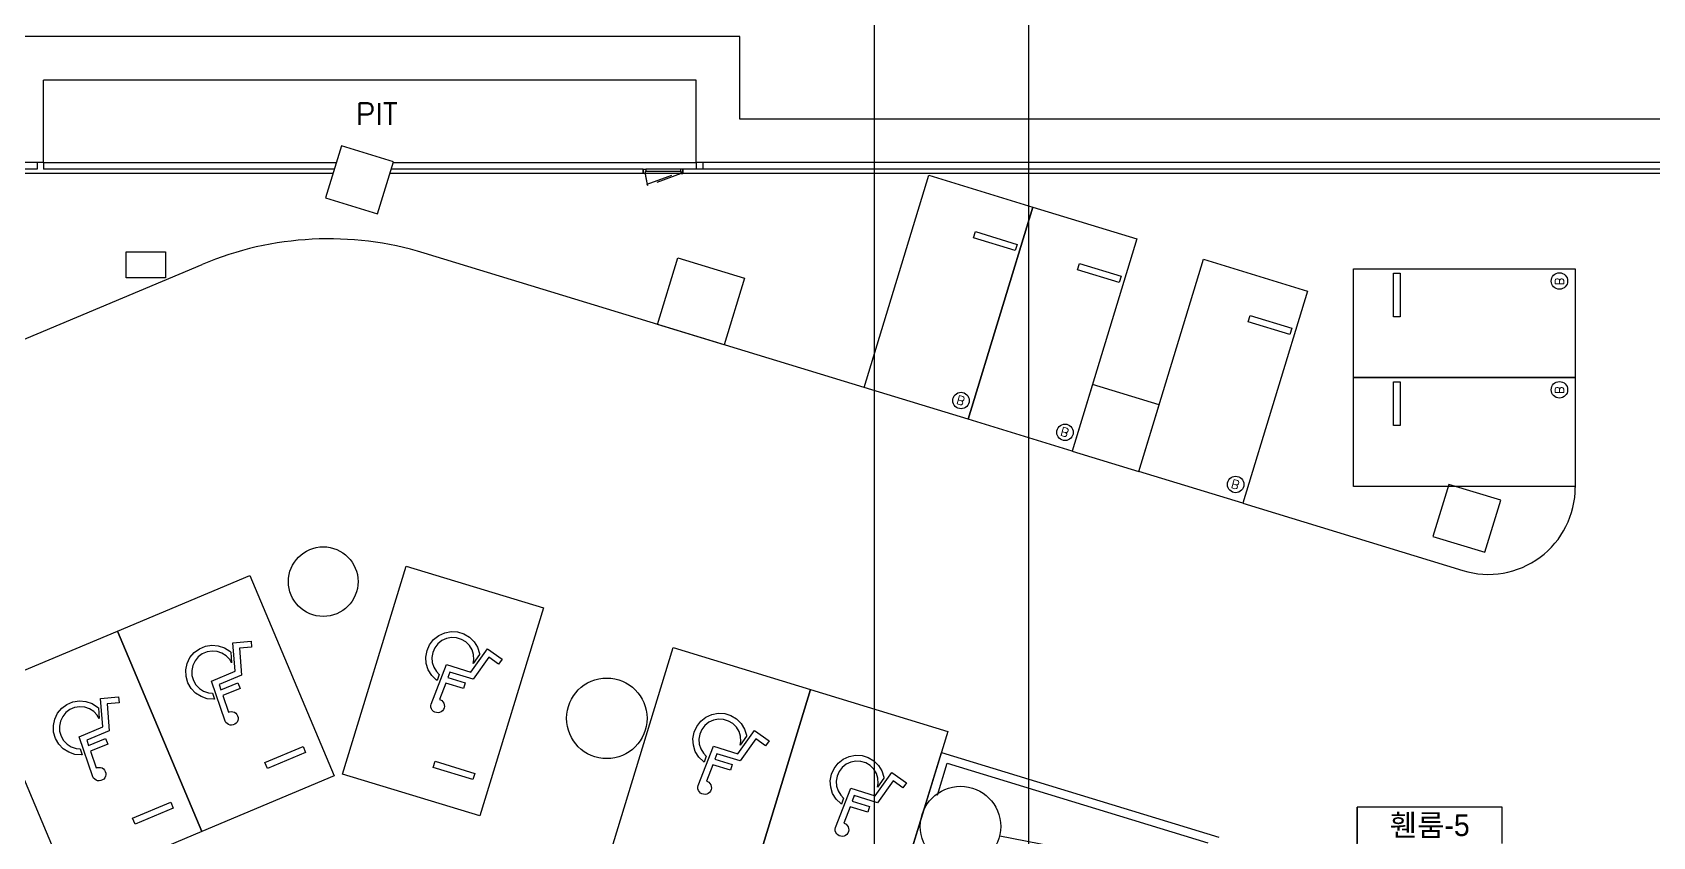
# Model space of a CAD drawing. Header units: millimetres. Extents: x -7614 to 421357, y 87385 to 341757.
# Drawn here: x 329664 to 366896, y 238386 to 256871 of the extents above; entities that cross this region are included whole.
import ezdxf
from ezdxf.enums import TextEntityAlignment as Align

# ---------------------------------------------------------------- set-up
doc = ezdxf.new("R2010")
doc.units = ezdxf.units.MM
doc.header["$LTSCALE"] = 600
doc.header["$MEASUREMENT"] = 0
doc.linetypes.add('HIDDEN', pattern=[2, 1, -1])
for name, color, linetype in [('e-plan', 9, 'CONTINUOUS'), ('e-room-box', 7, 'CONTINUOUS'), ('e-text', 6, 'CONTINUOUS')]:
    doc.layers.add(name, color=color, linetype=linetype)
doc.styles.add('kiahn', font='romans.shx', dxfattribs={"bigfont": 'cadhs.shx'})
doc.styles.add('돋움', font='Dotum.ttf')

msp = doc.modelspace()

# ---------------------------------------------------------------- linework, layer by layer
at = {"layer": 'e-plan'}
for p, q in [((345920, 256777), (328920, 256777)), ((345920, 254877), (345920, 256777)), ((344920, 255777), (329920, 255777)), ((329920, 253877), (329920, 255777)), ((344920, 253877), (344920, 255777)), ((411870, 254877), (345920, 254877)), ((344920, 253877), (344920, 253977)), ((336565, 253627), (179370, 253627)), ((329770, 253727), (179820, 253727)), ((329920, 253877), (250970, 253877)), ((329770, 253877), (329770, 253727)), ((329920, 253877), (329920, 253727)), ((329920, 253877), (336646, 253877)), ((336600, 253727), (329920, 253727)), ((343700, 253627), (337876, 253627)), ((343700, 253727), (337907, 253727)), ((337953, 253877), (344920, 253877)), ((343700, 253627), (343700, 253727)), ((343710, 253627), (343710, 253727)), ((343710, 253727), (343745, 253727)), ((343745, 253627), (343710, 253627)), ((343745, 253727), (343760, 253727)), ((343760, 253677), (343745, 253677)), ((343745, 253677), (343745, 253627)), ((344575, 253627), (343745, 253627)), ((344560, 253727), (343760, 253727)), ((343760, 253727), (343760, 253677)), ((344560, 253677), (343760, 253677)), ((344575, 253727), (344560, 253727)), ((344560, 253727), (344560, 253677)), ((344560, 253677), (344575, 253677)), ((344610, 253727), (344575, 253727)), ((344575, 253677), (344575, 253627)), ((344575, 253627), (344610, 253627)), ((344610, 253627), (344610, 253727)), ((392420, 253727), (344620, 253727)), ((344620, 253627), (344620, 253727)), ((392420, 253627), (344620, 253627)), ((344920, 253877), (344920, 253727)), ((410870, 253877), (344920, 253877)), ((345070, 253877), (345070, 253727)), ((348775, 248709), (350266, 253586)), ((350266, 253586), (352656, 252855)), ((351165, 247978), (352656, 252855)), ((352656, 252855), (351165, 247978)), ((352656, 252855), (355047, 252124)), ((351290, 252148), (351334, 252292)), ((352247, 251856), (351290, 252148)), ((351334, 252292), (352290, 251999)), ((355047, 252124), (353556, 247247)), ((348775, 248709), (338668, 251799)), ((352290, 251999), (352247, 251856)), ((324253, 247620), (333566, 251539)), ((353681, 251417), (353725, 251561)), ((354637, 251125), (353681, 251417)), ((353725, 251561), (354681, 251268)), ((355086, 246779), (356577, 251656)), ((356577, 251656), (358968, 250925)), ((360020, 248937), (360020, 251437)), ((360020, 251437), (365120, 251437)), ((360945, 251337), (361095, 251337)), ((360945, 250337), (360945, 251337)), ((361095, 251337), (361095, 250337)), ((365120, 251437), (365120, 248937)), ((354681, 251268), (354637, 251125)), ((358968, 250925), (357477, 246048)), ((357602, 250219), (357646, 250362)), ((358558, 249926), (357602, 250219)), ((357646, 250362), (358602, 250070)), ((361095, 250337), (360945, 250337)), ((358602, 250070), (358558, 249926)), ((365120, 248937), (360020, 248937)), ((360020, 246437), (360020, 248937)), ((360020, 248937), (365120, 248937)), ((360945, 248837), (361095, 248837)), ((360945, 247837), (360945, 248837)), ((361095, 248837), (361095, 247837)), ((365120, 248937), (365120, 246437)), ((351165, 247978), (348775, 248709)), ((353556, 247247), (351165, 247978)), ((361095, 247837), (360945, 247837)), ((357477, 246048), (355086, 246779)), ((365120, 246730), (365120, 246414)), ((365120, 246437), (360020, 246437)), ((357477, 246048), (362536, 244501)), ((331620, 243111), (334662, 244391)), ((334662, 244391), (336601, 239782)), ((336790, 239824), (338252, 244606)), ((338252, 244606), (341407, 243641)), ((341407, 243641), (339946, 238860)), ((328579, 241831), (331620, 243111)), ((331620, 243111), (333560, 238502)), ((333560, 238502), (331620, 243111)), ((333500, 242705), (333638, 242763)), ((333638, 242763), (333786, 242787)), ((333786, 242787), (333936, 242774)), ((333936, 242774), (334078, 242726)), ((334273, 242843), (334687, 242875)), ((334323, 242189), (334273, 242843)), ((334687, 242875), (334697, 242737)), ((338732, 242660), (338792, 242797)), ((338792, 242797), (338884, 242916)), ((338884, 242916), (339002, 243009)), ((338983, 242818), (338911, 242726)), ((339074, 242891), (338983, 242818)), ((339002, 243009), (339138, 243071)), ((339180, 242939), (339074, 242891)), ((339138, 243071), (339286, 243099)), ((339295, 242961), (339180, 242939)), ((339286, 243099), (339435, 243091)), ((339411, 242955), (339295, 242961)), ((339523, 242920), (339411, 242955)), ((339435, 243091), (339579, 243047)), ((339623, 242861), (339523, 242920)), ((339579, 243047), (339708, 242970)), ((339706, 242779), (339623, 242861)), ((339767, 242679), (339706, 242779)), ((339708, 242970), (339814, 242864)), ((339814, 242864), (339892, 242737)), ((333219, 242365), (333284, 242500)), ((333284, 242500), (333380, 242616)), ((333401, 242425), (333350, 242320)), ((333380, 242616), (333500, 242705)), ((333475, 242515), (333401, 242425)), ((333568, 242585), (333475, 242515)), ((333676, 242630), (333568, 242585)), ((333791, 242649), (333676, 242630)), ((333907, 242639), (333791, 242649)), ((334018, 242601), (333907, 242639)), ((334116, 242538), (334018, 242601)), ((334078, 242726), (334204, 242645)), ((334197, 242454), (334116, 242538)), ((334239, 242379), (334197, 242454)), ((334204, 242645), (334220, 242628)), ((334220, 242628), (334239, 242379)), ((334697, 242737), (334422, 242716)), ((334422, 242716), (334469, 242100)), ((338705, 242512), (338732, 242660)), ((338715, 242363), (338705, 242512)), ((338864, 242620), (338843, 242505)), ((338843, 242505), (338851, 242388)), ((338851, 242388), (338886, 242277)), ((338911, 242726), (338864, 242620)), ((339737, 242167), (340118, 242701)), ((339802, 242568), (339767, 242679)), ((340150, 242509), (339792, 242006)), ((339939, 242570), (339795, 242367)), ((339795, 242367), (339810, 242452)), ((339810, 242452), (339802, 242568)), ((339892, 242737), (339938, 242594)), ((339938, 242594), (339939, 242570)), ((340118, 242701), (340456, 242461)), ((340375, 242348), (340150, 242509)), ((340456, 242461), (340375, 242348)), ((342926, 237947), (344388, 242729)), ((344388, 242729), (347544, 241764)), ((333189, 242218), (333219, 242365)), ((333194, 242068), (333189, 242218)), ((333235, 241924), (333194, 242068)), ((333350, 242320), (333326, 242206)), ((333326, 242206), (333331, 242089)), ((333331, 242089), (333363, 241977)), ((333782, 241961), (334323, 242189)), ((334469, 242100), (333954, 241884)), ((338761, 242220), (338715, 242363)), ((338839, 242092), (338761, 242220)), ((338826, 241434), (339176, 242339)), ((338945, 241986), (338839, 242092)), ((338886, 242277), (338947, 242178)), ((338947, 242178), (339014, 242112)), ((339014, 242112), (338962, 241977)), ((339176, 242339), (339737, 242167)), ((339258, 242169), (339210, 242045)), ((339210, 242045), (339611, 241923)), ((339792, 242006), (339258, 242169)), ((330518, 237222), (328579, 241831)), ((333310, 241793), (333235, 241924)), ((333413, 241685), (333310, 241793)), ((333363, 241977), (333420, 241876)), ((333539, 241604), (333413, 241685)), ((333420, 241876), (333501, 241791)), ((333501, 241791), (333599, 241729)), ((333599, 241729), (333710, 241691)), ((333710, 241691), (333803, 241683)), ((334093, 241042), (333782, 241961)), ((333803, 241683), (333850, 241546)), ((333954, 241884), (333997, 241758)), ((333997, 241758), (334383, 241921)), ((334437, 241793), (334041, 241627)), ((334383, 241921), (334437, 241793)), ((338962, 241977), (338945, 241986)), ((339161, 241916), (339015, 241537)), ((339571, 241790), (339161, 241916)), ((339611, 241923), (339571, 241790)), ((347544, 241764), (346082, 236983)), ((346082, 236983), (347544, 241764)), ((347544, 241764), (350700, 240799)), ((330243, 241220), (330338, 241335)), ((330338, 241335), (330458, 241425)), ((330527, 241305), (330433, 241235)), ((330458, 241425), (330596, 241483)), ((330634, 241350), (330527, 241305)), ((330596, 241483), (330745, 241507)), ((330750, 241368), (330634, 241350)), ((330745, 241507), (330894, 241494)), ((330866, 241359), (330750, 241368)), ((330976, 241321), (330866, 241359)), ((330894, 241494), (331036, 241446)), ((331075, 241258), (330976, 241321)), ((331036, 241446), (331163, 241365)), ((331163, 241365), (331179, 241348)), ((331179, 241348), (331198, 241099)), ((331232, 241563), (331645, 241595)), ((331282, 240909), (331232, 241563)), ((331656, 241457), (331380, 241436)), ((331380, 241436), (331427, 240820)), ((331645, 241595), (331656, 241457)), ((333681, 241556), (333539, 241604)), ((333831, 241543), (333681, 241556)), ((333850, 241546), (333831, 241543)), ((334041, 241627), (334171, 241243)), ((338820, 241397), (338826, 241434)), ((338822, 241359), (338820, 241397)), ((338834, 241324), (338822, 241359)), ((338853, 241292), (338834, 241324)), ((338880, 241265), (338853, 241292)), ((339015, 241537), (339038, 241530)), ((339038, 241530), (339070, 241511)), ((339086, 241279), (339056, 241255)), ((339070, 241511), (339097, 241485)), ((339109, 241308), (339086, 241279)), ((339097, 241485), (339117, 241453)), ((339124, 241343), (339109, 241308)), ((339117, 241453), (339128, 241417)), ((339131, 241380), (339124, 241343)), ((339128, 241417), (339131, 241380)), ((330147, 240938), (330178, 241084)), ((330152, 240788), (330147, 240938)), ((330178, 241084), (330243, 241220)), ((330309, 241040), (330285, 240926)), ((330285, 240926), (330289, 240809)), ((330359, 241145), (330309, 241040)), ((330433, 241235), (330359, 241145)), ((330740, 240681), (331282, 240909)), ((331155, 241174), (331075, 241258)), ((331198, 241099), (331155, 241174)), ((334112, 241010), (334093, 241042)), ((334138, 240983), (334112, 241010)), ((334170, 240963), (334138, 240983)), ((334205, 240951), (334170, 240963)), ((334171, 241243), (334194, 241252)), ((334194, 241252), (334231, 241258)), ((334242, 240947), (334205, 240951)), ((334231, 241258), (334269, 241255)), ((334279, 240953), (334242, 240947)), ((334269, 241255), (334304, 241243)), ((334314, 240968), (334279, 240953)), ((334304, 241243), (334336, 241223)), ((334344, 240990), (334314, 240968)), ((334336, 241223), (334362, 241196)), ((334368, 241019), (334344, 240990)), ((334362, 241196), (334380, 241163)), ((334384, 241053), (334368, 241019)), ((334380, 241163), (334390, 241127)), ((334392, 241090), (334384, 241053)), ((334390, 241127), (334392, 241090)), ((338912, 241246), (338880, 241265)), ((338948, 241235), (338912, 241246)), ((338985, 241233), (338948, 241235)), ((339022, 241240), (338985, 241233)), ((339056, 241255), (339022, 241240)), ((344868, 240783), (344929, 240920)), ((344929, 240920), (345021, 241039)), ((345021, 241039), (345138, 241132)), ((345119, 240941), (345048, 240849)), ((345211, 241014), (345119, 240941)), ((345138, 241132), (345275, 241194)), ((345317, 241062), (345211, 241014)), ((345275, 241194), (345422, 241222)), ((345431, 241084), (345317, 241062)), ((345422, 241222), (345572, 241214)), ((345548, 241078), (345431, 241084)), ((345659, 241043), (345548, 241078)), ((345572, 241214), (345715, 241170)), ((345759, 240984), (345659, 241043)), ((345715, 241170), (345844, 241093)), ((345842, 240902), (345759, 240984)), ((345903, 240802), (345842, 240902)), ((345844, 241093), (345951, 240987)), ((345951, 240987), (346029, 240859)), ((330194, 240644), (330152, 240788)), ((330268, 240513), (330194, 240644)), ((330289, 240809), (330321, 240697)), ((330321, 240697), (330379, 240596)), ((330379, 240596), (330459, 240511)), ((331052, 239762), (330740, 240681)), ((331427, 240820), (330912, 240604)), ((330912, 240604), (330955, 240478)), ((330955, 240478), (331342, 240641)), ((331342, 240641), (331395, 240513)), ((344842, 240635), (344868, 240783)), ((344852, 240486), (344842, 240635)), ((345000, 240743), (344980, 240628)), ((344980, 240628), (344988, 240511)), ((345048, 240849), (345000, 240743)), ((345874, 240290), (346254, 240824)), ((345939, 240691), (345903, 240802)), ((346287, 240632), (345929, 240129)), ((346076, 240693), (345931, 240490)), ((345931, 240490), (345946, 240574)), ((345946, 240574), (345939, 240691)), ((346029, 240859), (346074, 240717)), ((346074, 240717), (346076, 240693)), ((346254, 240824), (346592, 240584)), ((346512, 240471), (346287, 240632)), ((346592, 240584), (346512, 240471)), ((350700, 240799), (349238, 236018)), ((330371, 240405), (330268, 240513)), ((330498, 240324), (330371, 240405)), ((330459, 240511), (330558, 240449)), ((330640, 240276), (330498, 240324)), ((330558, 240449), (330668, 240411)), ((330789, 240263), (330640, 240276)), ((330668, 240411), (330761, 240403)), ((330761, 240403), (330808, 240266)), ((330808, 240266), (330789, 240263)), ((331395, 240513), (331000, 240347)), ((331000, 240347), (331130, 239963)), ((335007, 240090), (335883, 240458)), ((335941, 240320), (335066, 239952)), ((335883, 240458), (335941, 240320)), ((344897, 240343), (344852, 240486)), ((344975, 240215), (344897, 240343)), ((344963, 239557), (345312, 240462)), ((345082, 240109), (344975, 240215)), ((344988, 240511), (345023, 240400)), ((345023, 240400), (345084, 240301)), ((345084, 240301), (345150, 240235)), ((345150, 240235), (345098, 240100)), ((345312, 240462), (345874, 240290)), ((345395, 240292), (345347, 240168)), ((345347, 240168), (345748, 240046)), ((345929, 240129), (345395, 240292)), ((348177, 240074), (348294, 240167)), ((348294, 240167), (348431, 240229)), ((348431, 240229), (348578, 240257)), ((348449, 233436), (350554, 240322)), ((348578, 240257), (348728, 240249)), ((348728, 240249), (348871, 240205)), ((348871, 240205), (349000, 240128)), ((350554, 240322), (356929, 238373)), ((331130, 239963), (331153, 239972)), ((331153, 239972), (331190, 239978)), ((331190, 239978), (331227, 239975)), ((331227, 239975), (331263, 239963)), ((331263, 239963), (331294, 239943)), ((331294, 239943), (331320, 239916)), ((331320, 239916), (331339, 239883)), ((331339, 239883), (331349, 239847)), ((331350, 239809), (331343, 239773)), ((331349, 239847), (331350, 239809)), ((336601, 239782), (333560, 238502)), ((335066, 239952), (335007, 240090)), ((339946, 238860), (336790, 239824)), ((338874, 239973), (338918, 240117)), ((339783, 239695), (338874, 239973)), ((338918, 240117), (339827, 239839)), ((339827, 239839), (339783, 239695)), ((345098, 240100), (345082, 240109)), ((345297, 240039), (345151, 239660)), ((345708, 239913), (345297, 240039)), ((345748, 240046), (345708, 239913)), ((347998, 239671), (348024, 239818)), ((348024, 239818), (348085, 239955)), ((348085, 239955), (348177, 240074)), ((348156, 239778), (348136, 239663)), ((348203, 239884), (348156, 239778)), ((348275, 239977), (348203, 239884)), ((348366, 240049), (348275, 239977)), ((348472, 240097), (348366, 240049)), ((348587, 240119), (348472, 240097)), ((348704, 240113), (348587, 240119)), ((348815, 240079), (348704, 240113)), ((348915, 240019), (348815, 240079)), ((348998, 239937), (348915, 240019)), ((349059, 239837), (348998, 239937)), ((349000, 240128), (349107, 240023)), ((349030, 239325), (349410, 239860)), ((349094, 239726), (349059, 239837)), ((349107, 240023), (349185, 239895)), ((349185, 239895), (349230, 239752)), ((349410, 239860), (349748, 239619)), ((350463, 239341), (350687, 240072)), ((350687, 240072), (356679, 238240)), ((331070, 239730), (331052, 239762)), ((331096, 239703), (331070, 239730)), ((331128, 239682), (331096, 239703)), ((331163, 239670), (331128, 239682)), ((331201, 239667), (331163, 239670)), ((331238, 239673), (331201, 239667)), ((331272, 239688), (331238, 239673)), ((331302, 239710), (331272, 239688)), ((331326, 239739), (331302, 239710)), ((331343, 239773), (331326, 239739)), ((344956, 239520), (344963, 239557)), ((344959, 239482), (344956, 239520)), ((344970, 239446), (344959, 239482)), ((344990, 239415), (344970, 239446)), ((345017, 239388), (344990, 239415)), ((345151, 239660), (345175, 239653)), ((345175, 239653), (345207, 239634)), ((345207, 239634), (345234, 239608)), ((345245, 239431), (345222, 239402)), ((345234, 239608), (345253, 239576)), ((345261, 239466), (345245, 239431)), ((345253, 239576), (345265, 239540)), ((345267, 239503), (345261, 239466)), ((345265, 239540), (345267, 239503)), ((348008, 239521), (347998, 239671)), ((348053, 239378), (348008, 239521)), ((348119, 238592), (348468, 239497)), ((348136, 239663), (348143, 239547)), ((348143, 239547), (348179, 239435)), ((348179, 239435), (348240, 239336)), ((348468, 239497), (349030, 239325)), ((349443, 239667), (349085, 239164)), ((349232, 239728), (349087, 239525)), ((349087, 239525), (349102, 239610)), ((349102, 239610), (349094, 239726)), ((349230, 239752), (349232, 239728)), ((349668, 239506), (349443, 239667)), ((349748, 239619), (349668, 239506)), ((331966, 238810), (332841, 239178)), ((332900, 239040), (332024, 238671)), ((332841, 239178), (332900, 239040)), ((345049, 239369), (345017, 239388)), ((345085, 239358), (345049, 239369)), ((345122, 239356), (345085, 239358)), ((345159, 239363), (345122, 239356)), ((345193, 239378), (345159, 239363)), ((345222, 239402), (345193, 239378)), ((348131, 239250), (348053, 239378)), ((348238, 239145), (348131, 239250)), ((348254, 239135), (348238, 239145)), ((348240, 239336), (348306, 239270)), ((348306, 239270), (348254, 239135)), ((348453, 239074), (348307, 238696)), ((348863, 238949), (348453, 239074)), ((348551, 239327), (348503, 239203)), ((348503, 239203), (348904, 239081)), ((349085, 239164), (348551, 239327)), ((348904, 239081), (348863, 238949)), ((332024, 238671), (331966, 238810)), ((348307, 238696), (348331, 238688)), ((348331, 238688), (348363, 238669)), ((348363, 238669), (348390, 238643)), ((333560, 238502), (330518, 237222)), ((348112, 238555), (348119, 238592)), ((348115, 238517), (348112, 238555)), ((348126, 238482), (348115, 238517)), ((348146, 238450), (348126, 238482)), ((348172, 238423), (348146, 238450)), ((348205, 238404), (348172, 238423)), ((348240, 238393), (348205, 238404)), ((348278, 238391), (348240, 238393)), ((348315, 238398), (348278, 238391)), ((348349, 238414), (348315, 238398)), ((348378, 238437), (348349, 238414)), ((348401, 238467), (348378, 238437)), ((348390, 238643), (348409, 238611)), ((348416, 238501), (348401, 238467)), ((348409, 238611), (348420, 238575)), ((348423, 238538), (348416, 238501)), ((348420, 238575), (348423, 238538)), ((351896, 238401), (356459, 237518))]:
    msp.add_line(p, q, dxfattribs=at)
at = {"layer": 'e-plan', "ltscale": 0.5}
for p, q in [((336764, 254263), (336398, 253067)), ((337959, 253897), (336764, 254263)), ((337594, 252702), (337959, 253897)), ((336398, 253067), (337594, 252702)), ((331820, 251827), (332720, 251827)), ((331820, 251227), (331820, 251827)), ((332720, 251827), (332720, 251227)), ((344031, 250159), (344499, 251689)), ((344499, 251689), (346029, 251221)), ((332720, 251227), (331820, 251227)), ((346029, 251221), (345561, 249691)), ((345561, 249691), (344031, 250159)), ((354024, 248777), (353556, 247247)), ((355554, 248309), (354024, 248777)), ((355086, 246779), (355554, 248309)), ((353556, 247247), (355086, 246779)), ((362211, 246483), (361846, 245287)), ((363406, 246117), (362211, 246483)), ((363041, 244922), (363406, 246117)), ((361846, 245287), (363041, 244922))]:
    msp.add_line(p, q, dxfattribs=at)
at = {"layer": 'e-plan', "linetype": 'HIDDEN'}
for p, q in [((343794, 253379), (344561, 253664)), ((344575, 253627), (343806, 253341)), ((344561, 253664), (344575, 253627)), ((343806, 253341), (343794, 253379))]:
    msp.add_line(p, q, dxfattribs=at)
at = {"layer": 'e-plan'}
for centre, radius in [((364755, 251156), 189), ((364755, 248656), 189), ((351003, 248409), 189), ((353394, 247678), 189), ((357314, 246480), 189), ((336347, 244247), 800)]:
    msp.add_circle(centre, radius, dxfattribs=at)
at = {"layer": 'e-plan', "ltscale": 0.5}
for centre in [(342863, 241105), (350992, 238619)]:
    msp.add_circle(centre, 925, dxfattribs=at)
at = {"layer": 'e-plan', "linetype": 'HIDDEN'}
msp.add_arc((345725, 253884), 1996, 187.4052, 194.6585, dxfattribs=at)
at = {"layer": 'e-plan'}
for centre, radius, start, end in [((336475, 244626), 7500, 73, 112.8243), ((363120, 246414), 2000, 253, 0)]:
    msp.add_arc(centre, radius, start, end, dxfattribs=at)
at = {"layer": 'e-room-box'}
for p, q in [((349017, 231506), (349017, 262265)), ((352558, 220402), (352558, 262265)), ((360109, 236634), (360109, 239064)), ((363442, 239064), (360109, 239064)), ((360109, 239064), (360109, 238231)), ((363442, 238231), (363442, 239064))]:
    msp.add_line(p, q, dxfattribs=at)

# ---------------------------------------------------------------- texts
at = {"layer": 'e-plan', "style": 'kiahn'}
msp.add_text('PIT', height=500, dxfattribs=at).set_placement((337577, 254993), align=Align.MIDDLE)
at = {"layer": 'e-plan', "style": 'kiahn', "text_generation_flag": 4}
for rotation, p in [(90, (364654, 251056)), (343, (350938, 248535)), (90, (364654, 248556)), (343, (353329, 247804)), (343, (357249, 246606))]:
    msp.add_text('B', height=200, rotation=rotation, dxfattribs=at).set_placement(p)
at = {"layer": 'e-text', "style": '돋움'}
msp.add_text('휀룸-5', height=500, dxfattribs=at).set_placement((361775, 238648), align=Align.MIDDLE_CENTER)

doc.saveas('drawing.dxf')
